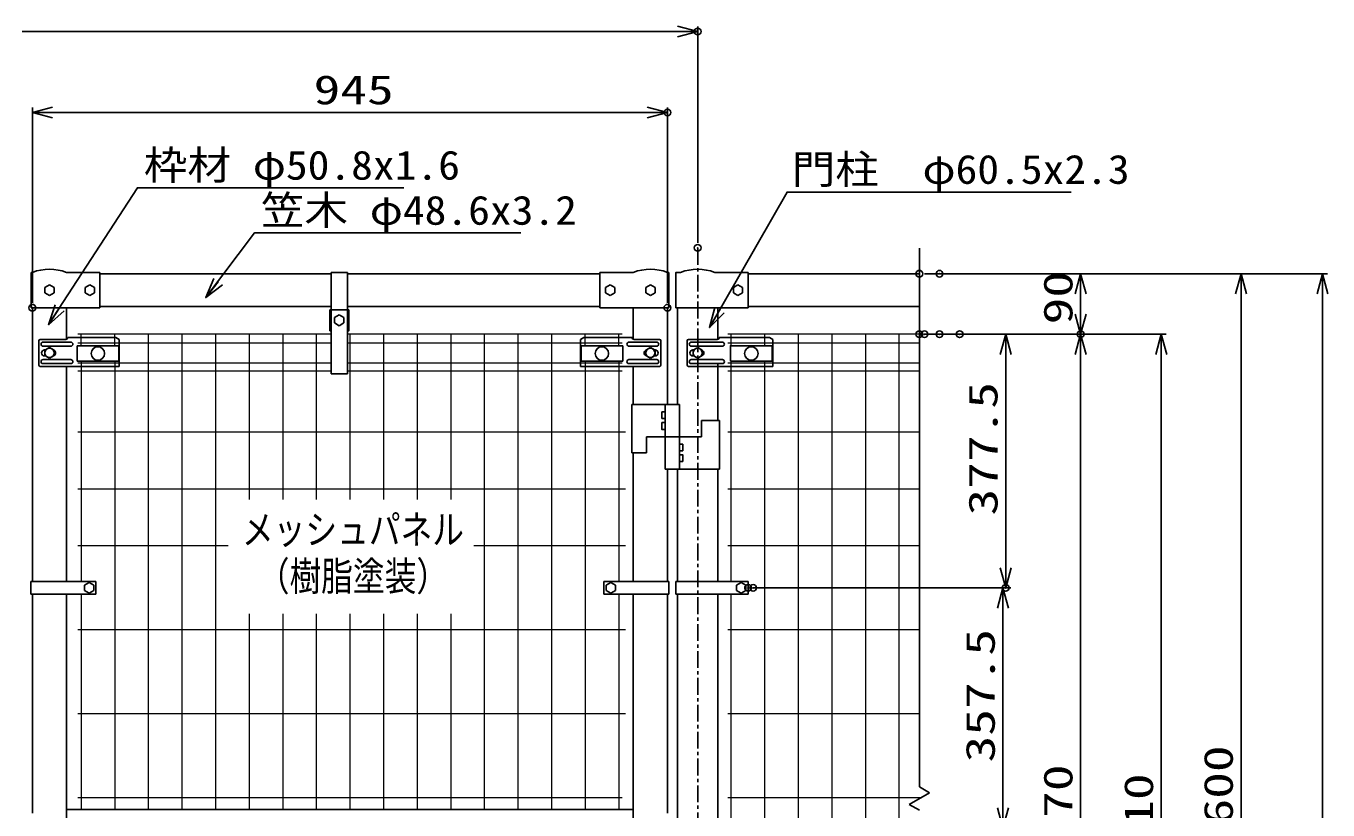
# Model space of a CAD drawing. Units: millimetres, scale not verified. Extents: x -4455 to 4455, y -3150 to 3150.
# Drawn here: x -2723 to -786, y 276 to 1442 of the extents above; entities that cross this region are included whole.
import ezdxf
from ezdxf.enums import TextEntityAlignment as Align

# ---------------------------------------------------------------- set-up
doc = ezdxf.new("R2010")
doc.units = ezdxf.units.MM
doc.header["$LTSCALE"] = 20
doc.header["$PDMODE"] = 32
doc.header["$PDSIZE"] = 10
doc.linetypes.add('USER1', pattern=[2, 1.25, -0.25, 0.25, -0.25])
for name, color, linetype, lineweight in [('0-0_1', 7, 'Continuous', 25), ('0-1_0', 7, 'Continuous', 25), ('0-4_EXTCNT-LMEC0', 1, 'Continuous', 25), ('0-8_2', 7, 'Continuous', 25), ('0-9_D-STR2', 7, 'Continuous', 13)]:
    doc.layers.add(name, color=color, linetype=linetype, lineweight=lineweight)
doc.layers.add('0-2_DEFPOINTS', color=7, linetype='Continuous')
doc.styles.add('ＭＳ ゴシック', font='')
doc.styles.get('ＭＳ ゴシック').set_extended_font_data('MS Gothic')

# ---------------------------------------------------------------- blocks, each defined once
blk = doc.blocks.new('_Open30')
at = {"layer": '0-1_0', "color": 1}
blk.add_line((0, 0), (-20, 0), dxfattribs=at)
blk.add_lwpolyline([(-20, 5.36), (0, 0), (-20, -5.36)], dxfattribs=at)

msp = doc.modelspace()

# ---------------------------------------------------------------- linework, layer by layer
at = {"layer": '0-0_1', "color": 3, "linetype": 'USER1'}
msp.add_line((-1723.85, 1112.32), (-1723.85, -773.8), dxfattribs=at)
at = {"layer": '0-0_1'}
for p, q in [((-2713.85, 1075.85), (-2715.85, 1075.85)), ((-2715.85, 1023.25), (-2715.85, 1075.85)), ((-2663.05, 1075.85), (-2613.45, 1075.85)), ((-2613.45, 1075.85), (-2613.45, 1023.25)), ((-2613.45, 1073.85), (-2269.37, 1073.85)), ((-2269.37, 1075.85), (-2245.12, 1075.85)), ((-2269.37, 1020.25), (-2269.37, 1075.85)), ((-2245.12, 1020.25), (-2245.12, 1075.85)), ((-2245.12, 1073.85), (-1869.25, 1073.85)), ((-1819.65, 1075.85), (-1869.25, 1075.85)), ((-1869.25, 1075.85), (-1869.25, 1023.25)), ((-1768.85, 1075.85), (-1766.85, 1075.85)), ((-1766.85, 1023.25), (-1766.85, 1075.85)), ((-1698.45, 1075.85), (-1648.85, 1075.85)), ((-1648.85, 1075.85), (-1648.85, 1023.25)), ((-1648.85, 1073.85), (-1394, 1073.85)), ((-2688.45, 1057.55), (-2695.37, 1053.55)), ((-2695.37, 1053.55), (-2695.37, 1045.55)), ((-2688.45, 1057.55), (-2681.52, 1053.55)), ((-2681.52, 1053.55), (-2681.52, 1045.55)), ((-2628.45, 1057.55), (-2635.37, 1053.55)), ((-2635.37, 1053.55), (-2635.37, 1045.55)), ((-2628.45, 1057.55), (-2621.52, 1053.55)), ((-1854.25, 1057.55), (-1861.17, 1053.55)), ((-1861.17, 1053.55), (-1861.17, 1045.55)), ((-1854.25, 1057.55), (-1847.32, 1053.55)), ((-1847.32, 1053.55), (-1847.32, 1045.55)), ((-1794.25, 1057.55), (-1801.17, 1053.55)), ((-1801.17, 1053.55), (-1801.17, 1045.55)), ((-1794.25, 1057.55), (-1787.32, 1053.55)), ((-1787.32, 1053.55), (-1787.32, 1045.55)), ((-1663.85, 1057.55), (-1670.77, 1053.55)), ((-1670.77, 1053.55), (-1670.77, 1045.55)), ((-1663.85, 1057.55), (-1656.92, 1053.55)), ((-1656.92, 1053.55), (-1656.92, 1045.55)), ((-2695.37, 1045.55), (-2688.45, 1041.55)), ((-2681.52, 1045.55), (-2688.45, 1041.55)), ((-2635.37, 1045.55), (-2628.45, 1041.55)), ((-1861.17, 1045.55), (-1854.25, 1041.55)), ((-1847.32, 1045.55), (-1854.25, 1041.55)), ((-1801.17, 1045.55), (-1794.25, 1041.55)), ((-1787.32, 1045.55), (-1794.25, 1041.55)), ((-1670.77, 1045.55), (-1663.85, 1041.55)), ((-1656.92, 1045.55), (-1663.85, 1041.55)), ((-2613.45, 1023.25), (-2715.85, 1023.25)), ((-2713.85, 1023.25), (-2713.85, 615.84)), ((-2663.05, 976.22), (-2663.05, 1023.25)), ((-2613.45, 1025.25), (-2269.37, 1025.25)), ((-2271.37, 988.85), (-2271.37, 1020.25)), ((-2271.37, 1020.25), (-2243.12, 1020.25)), ((-2269.37, 924.64), (-2269.37, 1020.25)), ((-2257.25, 1012.55), (-2264.17, 1008.55)), ((-2264.17, 1008.55), (-2264.17, 1000.55)), ((-2257.25, 1012.55), (-2250.32, 1008.55)), ((-2250.32, 1008.55), (-2250.32, 1000.55)), ((-2245.12, 1025.25), (-1869.25, 1025.25)), ((-2245.12, 924.64), (-2245.12, 1020.25)), ((-1869.25, 1023.25), (-1766.85, 1023.25)), ((-1819.65, 976.22), (-1819.65, 1023.25)), ((-1768.85, 1023.25), (-1768.85, 879.25)), ((-1648.85, 1023.25), (-1756.1, 1023.25)), ((-1754.1, 1023.25), (-1754.1, 879.25)), ((-1693.6, 1023.25), (-1693.6, 977.1)), ((-1648.85, 1025.25), (-1394, 1025.25)), ((-2271.37, 988.85), (-2269.37, 988.85)), ((-2264.17, 1000.55), (-2257.25, 996.55)), ((-2250.32, 1000.55), (-2257.25, 996.55)), ((-2704.24, 974.02), (-2704.24, 938.02)), ((-2702.24, 976.02), (-2664.13, 976.02)), ((-2697.88, 972.02), (-2656.55, 972.02)), ((-2661.13, 979.02), (-2589.45, 979.02)), ((-2589.45, 979.02), (-2584.45, 976.02)), ((-2584.45, 976.02), (-2584.45, 969.27)), ((-2584.45, 969.27), (-2584.45, 936.02)), ((-1893.24, 979.02), (-1898.24, 976.02)), ((-1898.24, 976.02), (-1898.24, 969.27)), ((-1898.24, 969.27), (-1898.24, 936.02)), ((-1821.56, 979.02), (-1893.24, 979.02)), ((-1784.81, 972.02), (-1826.14, 972.02)), ((-1780.45, 976.02), (-1818.56, 976.02)), ((-1778.45, 974.02), (-1778.45, 938.02)), ((-1739.64, 974.02), (-1739.64, 938.02)), ((-1737.64, 976.02), (-1694.68, 976.02)), ((-1733.28, 972.02), (-1687.1, 972.02)), ((-1691.68, 979.02), (-1617.1, 979.02)), ((-1617.1, 979.02), (-1612.1, 976.02)), ((-1612.1, 976.02), (-1612.1, 969.27)), ((-1612.1, 969.27), (-1612.1, 936.02)), ((-2697.88, 966.02), (-2656.55, 966.02)), ((-2695.54, 960.52), (-2694.51, 960.52)), ((-2695.54, 951.52), (-2694.51, 951.52)), ((-1784.81, 966.02), (-1826.14, 966.02)), ((-1787.16, 960.52), (-1788.18, 960.52)), ((-1787.16, 951.52), (-1788.18, 951.52)), ((-1733.28, 966.02), (-1687.1, 966.02)), ((-1730.94, 960.52), (-1729.91, 960.52)), ((-1730.94, 951.52), (-1729.91, 951.52)), ((-2702.24, 936.02), (-2584.45, 936.02)), ((-2697.88, 946.02), (-2656.55, 946.02)), ((-2697.88, 940.02), (-2656.55, 940.02)), ((-2663.05, 936.02), (-2663.05, 615.84)), ((-1780.45, 936.02), (-1898.24, 936.02)), ((-1784.81, 946.02), (-1826.14, 946.02)), ((-1784.81, 940.02), (-1826.14, 940.02)), ((-1819.65, 935.66), (-1819.65, 879.25)), ((-1737.64, 936.02), (-1612.1, 936.02)), ((-1733.28, 946.02), (-1687.1, 946.02)), ((-1733.28, 940.02), (-1687.1, 940.02)), ((-1693.6, 940.8), (-1693.6, 855.25)), ((-2269.37, 924.64), (-2245.12, 924.64)), ((-1821.65, 879.25), (-1821.65, 807.25)), ((-1750.75, 879.25), (-1821.65, 879.25)), ((-1772.2, 831.25), (-1772.2, 879.25)), ((-1750.75, 783.25), (-1750.75, 879.25)), ((-1777.2, 858.25), (-1777.2, 868.25)), ((-1772.2, 868.25), (-1777.2, 868.25)), ((-1772.2, 858.25), (-1777.2, 858.25)), ((-1718.1, 855.25), (-1691.6, 855.25)), ((-1718.1, 855.25), (-1718.1, 831.25)), ((-1691.6, 855.25), (-1691.6, 783.25)), ((-1772.2, 852.25), (-1777.2, 852.25)), ((-1800, 807.25), (-1800, 831.25)), ((-1745.9, 831.25), (-1800, 831.25)), ((-1772.2, 831.25), (-1718.1, 831.25)), ((-1772.2, 831.25), (-1772.2, 783.25)), ((-1750.75, 820.25), (-1745.75, 820.25)), ((-1745.75, 820.25), (-1745.75, 810.25)), ((-1800, 807.25), (-1821.65, 807.25)), ((-1819.65, 807.25), (-1819.65, 615.84)), ((-1750.75, 810.25), (-1745.75, 810.25)), ((-1772.2, 783.25), (-1691.6, 783.25)), ((-1768.85, 783.25), (-1768.85, 615.84)), ((-1754.1, 783.25), (-1754.1, 615.85)), ((-1750.75, 794.25), (-1745.75, 794.25)), ((-1693.6, 783.25), (-1693.6, 615.85)), ((-2619.35, 615.84), (-2716.03, 615.84)), ((-2716.03, 615.84), (-2716.03, 596.86)), ((-2629.5, 614.35), (-2636.42, 610.35)), ((-2636.42, 610.35), (-2636.42, 602.35)), ((-2636.42, 602.35), (-2629.5, 598.35)), ((-2629.5, 614.35), (-2622.57, 610.35)), ((-2622.57, 602.35), (-2629.5, 598.35)), ((-2622.57, 610.35), (-2622.57, 602.35)), ((-2619.35, 596.85), (-2619.35, 615.85)), ((-1863.35, 596.85), (-1863.35, 615.85)), ((-1863.35, 615.84), (-1766.66, 615.84)), ((-1853.2, 614.35), (-1860.12, 610.35)), ((-1860.12, 610.35), (-1860.12, 602.35)), ((-1860.12, 602.35), (-1853.2, 598.35)), ((-1853.2, 614.35), (-1846.27, 610.35)), ((-1846.27, 602.35), (-1853.2, 598.35)), ((-1846.27, 610.35), (-1846.27, 602.35)), ((-1766.66, 615.84), (-1766.66, 596.86)), ((-1756.1, 615.85), (-1756.1, 596.85)), ((-1648.85, 615.85), (-1756.1, 615.85)), ((-1659, 614.35), (-1665.92, 610.35)), ((-1665.92, 610.35), (-1665.92, 602.35)), ((-1665.92, 602.35), (-1659, 598.35)), ((-1659, 614.35), (-1652.07, 610.35)), ((-1652.07, 602.35), (-1659, 598.35)), ((-1652.07, 610.35), (-1652.07, 602.35)), ((-1648.85, 596.85), (-1648.85, 615.85)), ((-2619.35, 596.86), (-2716.03, 596.86)), ((-2713.85, 596.86), (-2713.85, 271.35)), ((-2663.05, 596.86), (-2663.05, 255.35)), ((-1863.35, 596.86), (-1766.66, 596.86)), ((-1819.65, 596.86), (-1819.65, -99.16)), ((-1768.85, 596.86), (-1768.85, 271.35)), ((-1648.85, 596.85), (-1756.1, 596.85)), ((-1754.1, 596.85), (-1754.1, 258.35)), ((-1693.6, 596.85), (-1693.6, 258.35)), ((-2663.05, 276.35), (-1819.65, 276.35))]:
    msp.add_line(p, q, dxfattribs=at)
for points in [[(-1749.25, 1075.85), (-1756.1, 1075.85), (-1756.1, 1023.25)], [(-2621.52, 1053.55), (-2621.52, 1045.55), (-2628.45, 1041.55)], [(-2245.12, 988.85), (-2243.12, 988.85), (-2243.12, 1020.25)], [(-1772.2, 842.25), (-1777.2, 842.25), (-1777.2, 852.25)], [(-1750.75, 804.25), (-1745.75, 804.25), (-1745.75, 794.25)]]:
    msp.add_lwpolyline(points, dxfattribs=at)
for centre, radius, start, end in [((-2688.45, 1009.57), 70.98, 69.03345, 110.96669), ((-1794.25, 1009.57), 70.98, 69.03345, 110.9667), ((-1723.85, 1009.57), 70.98, 69.03345, 110.96669), ((-2702.24, 974.02), 2, 90, 180), ((-2697.88, 969.02), 3, 90, 270), ((-2664.13, 979.02), 3, 270, 0), ((-2656.55, 969.02), 3, 270, 90), ((-1826.14, 969.02), 3, 90, 270), ((-1818.56, 979.02), 3, 180, 270), ((-1784.81, 969.02), 3, 270, 90), ((-1780.45, 974.02), 2, 0, 90), ((-1737.64, 974.02), 2, 90, 180), ((-1733.28, 969.02), 3, 90, 270), ((-1694.68, 979.02), 3, 270, 0), ((-1687.1, 969.02), 3, 270, 90), ((-2695.54, 956.02), 4.5, 90, 270), ((-2683.77, 956.02), 4.5, 299.99991, 60.0015), ((-1798.92, 956.02), 4.5, 119.9985, 240.00009), ((-1787.16, 956.02), 4.5, 270, 90), ((-1730.94, 956.02), 4.5, 90, 270), ((-1719.17, 956.02), 4.5, 299.99991, 60.0015), ((-2702.24, 938.02), 2, 180, 270), ((-2697.88, 943.02), 3, 90, 270), ((-2656.55, 943.02), 3, 270, 90), ((-1826.14, 943.02), 3, 90, 270), ((-1784.81, 943.02), 3, 270, 90), ((-1780.45, 938.02), 2, 270, 0), ((-1737.64, 938.02), 2, 180, 270), ((-1733.28, 943.02), 3, 90, 270), ((-1687.1, 943.02), 3, 270, 90)]:
    msp.add_arc(centre, radius, start, end, dxfattribs=at)
at = {"layer": '0-1_0', "color": 1}
for p, q in [((-1379, 983.85), (-1258.03, 983.85)), ((-1265.53, 953.85), (-1265.53, 636.35)), ((-1641.35, 606.35), (-1258.03, 606.35)), ((-1633.85, 606.35), (-1262.05, 606.35)), ((-1269.55, 576.35), (-1269.55, 278.85))]:
    msp.add_line(p, q, dxfattribs=at)
at = {"layer": '0-1_0'}
for p, q in [((-2647.35, 966.6), (-2647.35, 943.6)), ((-2585.35, 966.6), (-2647.35, 966.6)), ((-2585.35, 966.6), (-2585.35, 943.6)), ((-1897.35, 966.6), (-1835.35, 966.6)), ((-1897.35, 966.6), (-1897.35, 943.6)), ((-1835.35, 966.6), (-1835.35, 943.6)), ((-1613, 966.6), (-1613, 943.6)), ((-2647.35, 943.6), (-2585.35, 943.6)), ((-1835.35, 943.6), (-1897.35, 943.6)), ((-1675, 943.6), (-1613, 943.6))]:
    msp.add_line(p, q, dxfattribs=at)
for points in [[(-2161.12, 1201.67), (-2557.46, 1201.67), (-2688.7, 999.55)], [(-1167.89, 1195.44), (-1590.8, 1195.44), (-1705.29, 995.5)], [(-1987.05, 1134.6), (-2383.39, 1134.6), (-2454.53, 1039.82)], [(-1613, 966.6), (-1675, 966.6), (-1675, 943.6)]]:
    msp.add_lwpolyline(points, dxfattribs=at)
for centre in [(-2616.35, 955.1), (-1866.35, 955.1), (-1644, 955.1)]:
    msp.add_circle(centre, 10.01, dxfattribs=at)
at = {"layer": '0-2_DEFPOINTS'}
for p in [(-1723.85, 1434.39), (-1768.85, 1313.85), (-1723.85, 1112.32), (-1394, 1073.85), (-1364, 1073.85), (-2713.85, 1023.25), (-1768.85, 1023.25), (-1394, 983.85), (-1386.5, 983.85), (-1364, 983.85), (-1334, 983.85), (-1154, 983.85), (-1648.85, 606.35), (-1641.35, 606.35), (-1265.53, 606.35)]:
    msp.add_point(p, dxfattribs=at)
at = {"layer": '0-4_EXTCNT-LMEC0'}
for p, q in [((-2728.85, 1434.39), (-1753.85, 1434.39)), ((-1723.85, 1119.82), (-1723.85, 1441.89)), ((-2713.85, 1030.75), (-2713.85, 1321.35)), ((-1768.85, 1030.75), (-1768.85, 1321.35)), ((-2683.85, 1313.85), (-1798.85, 1313.85)), ((-1386.5, 1073.85), (-907.85, 1073.85)), ((-1386.5, 1073.85), (-1146.5, 1073.85)), ((-1356.5, 1073.85), (-786.5, 1073.85)), ((-1154, 1043.85), (-1154, 1013.85)), ((-915.35, 1043.85), (-915.35, -496.15)), ((-794, 1043.85), (-794, -746.15)), ((-1386.5, 983.85), (-1146.5, 983.85)), ((-1356.5, 983.85), (-1146.5, 983.85)), ((-1326.5, 983.85), (-1026.5, 983.85)), ((-1154, 953.85), (-1154, -456.15)), ((-1034, 953.85), (-1034, -496.15))]:
    msp.add_line(p, q, dxfattribs=at)
at = {"layer": '0-4_EXTCNT-LMEC0', "color": 4}
for p, q in [((-1394, 1112.03), (-1394, 310.05)), ((-1394, 310.05), (-1379, 301.39)), ((-1379, 301.39), (-1409, 284.06)), ((-1394, 275.4), (-1409, 284.06))]:
    msp.add_line(p, q, dxfattribs=at)
at = {"layer": '0-8_2'}
for p, q in [((-2695.37, 960.02), (-2695.37, 952.02)), ((-2695.37, 952.02), (-2688.45, 948.02)), ((-2688.45, 948.02), (-2681.52, 952.02)), ((-2681.52, 952.02), (-2681.52, 960.02)), ((-1801.17, 960.02), (-1794.25, 964.02)), ((-1794.25, 964.02), (-1787.32, 960.02)), ((-1723.85, 964.02), (-1730.77, 960.02)), ((-1716.92, 960.02), (-1723.85, 964.02))]:
    msp.add_line(p, q, dxfattribs=at)
for points in [[(-2681.52, 960.02), (-2688.45, 964.02), (-2695.37, 960.02)], [(-1794.25, 948.02), (-1801.17, 952.02), (-1801.17, 960.02)], [(-1787.32, 960.02), (-1787.32, 952.02), (-1794.25, 948.02)], [(-1730.77, 960.02), (-1730.77, 952.02), (-1723.85, 948.02)], [(-1723.85, 948.02), (-1716.92, 952.02), (-1716.92, 960.02)]]:
    msp.add_lwpolyline(points, dxfattribs=at)
for centre in [(-2688.45, 956.02), (-1794.25, 956.02), (-1723.85, 956.02)]:
    msp.add_circle(centre, 6.93, dxfattribs=at)
at = {"layer": '0-9_D-STR2'}
for p, q in [((-2269.37, 983.85), (-2646.35, 983.85)), ((-2269.37, 970.75), (-2646.35, 970.75)), ((-2641.35, 966.6), (-2641.35, 983.85)), ((-2591.35, 966.6), (-2591.35, 983.85)), ((-2541.35, 983.85), (-2541.35, 276.35)), ((-2491.35, 983.85), (-2491.35, 276.35)), ((-2441.35, 983.85), (-2441.35, 276.35)), ((-2391.35, 983.85), (-2391.35, 737.76)), ((-2341.35, 983.85), (-2341.35, 737.76)), ((-2291.35, 983.85), (-2291.35, 737.76)), ((-1836.35, 983.85), (-2245.12, 983.85)), ((-1836.35, 970.75), (-2245.12, 970.75)), ((-2241.35, 983.85), (-2241.35, 737.76)), ((-2191.35, 983.85), (-2191.35, 737.76)), ((-2141.35, 983.85), (-2141.35, 737.76)), ((-2091.35, 983.85), (-2091.35, 737.76)), ((-2041.35, 983.85), (-2041.35, 276.35)), ((-1991.35, 983.85), (-1991.35, 276.35)), ((-1941.35, 983.85), (-1941.35, 276.35)), ((-1891.35, 966.6), (-1891.35, 983.85)), ((-1841.35, 966.6), (-1841.35, 983.85)), ((-1394, 983.85), (-1678.85, 983.85)), ((-1394, 970.75), (-1678.85, 970.75)), ((-1673.85, 966.6), (-1673.85, 983.85)), ((-1623.85, 966.6), (-1623.85, 983.85)), ((-1573.85, -486.15), (-1573.85, 983.85)), ((-1523.85, -486.15), (-1523.85, 983.85)), ((-1473.85, -486.15), (-1473.85, 983.85)), ((-1423.85, -486.15), (-1423.85, 983.85)), ((-2269.37, 940.95), (-2646.35, 940.95)), ((-2641.35, 943.6), (-2641.35, 615.84)), ((-2591.35, 943.6), (-2591.35, 276.35)), ((-1836.35, 940.95), (-2245.12, 940.95)), ((-1891.35, 943.6), (-1891.35, 276.35)), ((-1841.35, 943.6), (-1841.35, 615.84)), ((-1394, 940.95), (-1678.85, 940.95)), ((-1673.85, 615.85), (-1673.85, 943.6)), ((-1623.85, -446.82), (-1623.85, 943.6)), ((-2269.37, 929.09), (-2646.35, 929.09)), ((-1836.35, 929.09), (-2245.12, 929.09)), ((-1394, 929.09), (-1678.85, 929.09)), ((-1831.35, 837.85), (-2646.35, 837.85)), ((-1394, 837.85), (-1678.85, 837.85)), ((-1831.35, 753.35), (-2646.35, 753.35)), ((-1394, 753.35), (-1678.85, 753.35)), ((-2422.28, 668.85), (-2646.35, 668.85)), ((-1831.35, 668.85), (-2056.71, 668.85)), ((-1394, 668.85), (-1678.85, 668.85)), ((-2641.35, 596.86), (-2641.35, 276.35)), ((-1841.35, 596.86), (-1841.35, 276.35)), ((-1673.85, 258.35), (-1673.85, 596.85)), ((-2391.35, 567.97), (-2391.35, 276.35)), ((-2341.35, 567.97), (-2341.35, 276.35)), ((-2291.35, 567.97), (-2291.35, 276.35)), ((-2241.35, 567.97), (-2241.35, 276.35)), ((-2191.35, 567.97), (-2191.35, 276.35)), ((-2141.35, 567.97), (-2141.35, 276.35)), ((-2091.35, 567.97), (-2091.35, 276.35)), ((-1831.35, 543.85), (-2646.35, 543.85)), ((-1394, 543.85), (-1678.85, 543.85)), ((-1831.35, 418.85), (-2646.35, 418.85)), ((-1394, 418.85), (-1678.85, 418.85)), ((-1836.35, 293.85), (-2646.35, 293.85)), ((-1392.05, 293.85), (-1678.85, 293.85)), ((-1392.05, 293.85), (-1678.85, 293.85))]:
    msp.add_line(p, q, dxfattribs=at)

# ---------------------------------------------------------------- block references
at = {"layer": '0-1_0', "xscale": 1.5, "yscale": 1.5}
for p, rotation in [((-2455.75, 1038.24), 232.3421), ((-2689.8, 997.88), 236.60623), ((-1706.29, 993.77), 239.77537), ((-1265.53, 983.85), 90), ((-1265.53, 606.35), 270), ((-1269.55, 606.35), 90), ((-1269.55, 248.85), 270)]:
    msp.add_blockref('_Open30', p, dxfattribs=dict(at, rotation=rotation))
at = {"layer": '0-4_EXTCNT-LMEC0', "xscale": 1.5, "yscale": 1.5}
for p in [(-1723.85, 1434.39), (-1768.85, 1313.85)]:
    msp.add_blockref('_Open30', p, dxfattribs=at)
for p, rotation in [((-2713.85, 1313.85), 180), ((-1154, 1073.85), 90), ((-915.35, 1073.85), 90), ((-794, 1073.85), 90), ((-1154, 983.85), 270), ((-1154, 983.85), 90), ((-1034, 983.85), 90)]:
    msp.add_blockref('_Open30', p, dxfattribs=dict(at, rotation=rotation))

# ---------------------------------------------------------------- texts
at = {"layer": '0-1_0', "color": 3, "style": 'ＭＳ ゴシック'}
for s, width, p in [('枠材 φ50.8x1.6', 1.1, (-2547.96, 1200.84)), ('門柱\u3000φ60.5x2.3', 1.1, (-1584, 1194.62)), ('笠木 φ48.6x3.2', 1.1, (-2373.89, 1133.77)), ('メッシュパネル', 0.8, (-2401.98, 658.51)), ('（樹脂塗装）', 0.8, (-2378.39, 589.11))]:
    msp.add_text(s, height=43.26, dxfattribs=dict(at, width=width)).set_placement(p, align=Align.BOTTOM_LEFT)
at = {"layer": '0-1_0', "color": 3, "style": 'ＭＳ ゴシック', "width": 1.35}
for s, p in [('377.5', (-1264.7, 714.1)), ('357.5', (-1268.72, 346.6))]:
    msp.add_text(s, height=43.26, rotation=90, dxfattribs=at).set_placement(p, align=Align.BOTTOM_LEFT)
at = {"layer": '0-4_EXTCNT-LMEC0', "color": 3, "style": 'ＭＳ ゴシック', "width": 1.35}
msp.add_text('945', height=43.26, dxfattribs=at).set_placement((-2295.35, 1313.02), align=Align.BOTTOM_LEFT)
for s, p in [('90', (-1153.17, 998.48)), ('1600', (-914.52, 213.1)), ('1470', (-1153.17, 184.73)), ('1510', (-1033.17, 171.48))]:
    msp.add_text(s, height=43.26, rotation=90, dxfattribs=at).set_placement(p, align=Align.BOTTOM_LEFT)

doc.saveas('drawing.dxf')
